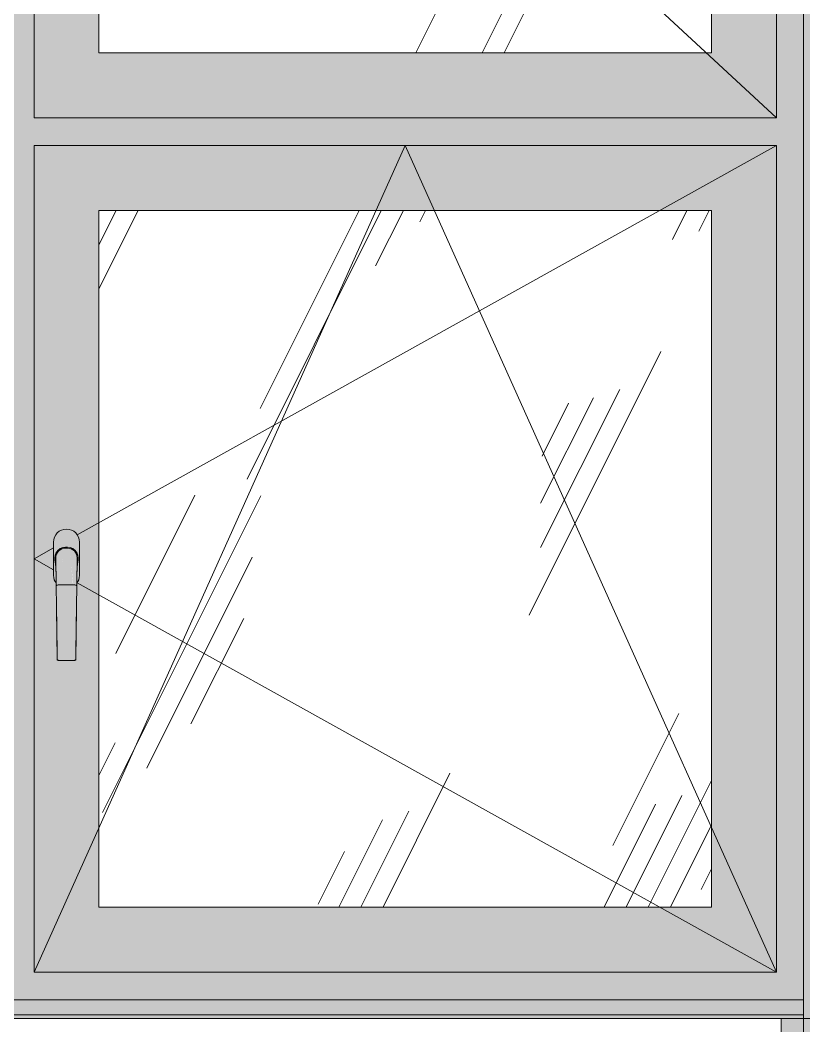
# Model space of a CAD drawing. Header units: millimetres. Extents: x 855 to 94006, y -3304 to 17933.
# Drawn here: x 70402 to 71246, y 792 to 1875 of the extents above; entities that cross this region are included whole.
import ezdxf

# ---------------------------------------------------------------- set-up
doc = ezdxf.new("R2010")
doc.units = ezdxf.units.MM
for name, color, linetype, lineweight in [('A-GLAZ', 7, 'Continuous', 9), ('A-WALL-PATT', 7, 'Continuous', 9), ('I-WALL', 7, 'Continuous', 9), ('Знаки', 7, 'Continuous', 9)]:
    doc.layers.add(name, color=color, linetype=linetype, lineweight=lineweight)
pattern_1 = [(63.435, (63.5, 31.75), (-255.583, 766.7475), [317.5, -190.5, 317.5, -190.5, -403.903]), (63.435, (63.5, 31.75), (-255.583, 766.7475), [-1016, 127, -276.903]), (63.435, (47.6, 47.6), (-255.583, 766.7475), [254, -317.5, 190.5, -190.5, -467.403]), (63.435, (47.6, 47.6), (-255.583, 766.7475), [-952.5, 222.25, -245.153]), (63.435, (47.6, 95.25), (-255.583, 766.7475), [190.5, -381, 127, -190.5, -530.903]), (63.435, (47.6, 95.25), (-255.583, 766.7475), [-889, 285.75, -245.153]), (63.435, (95.25, 47.6), (-255.583, 766.7475), [190.5, -381, 158.75, -6404.653]), (63.435, (142.9, 95.25), (-255.583, 766.7475), [95.25, -476.25, 63.5, -6499.903]), (63.435, (63.5, 174.6), (-255.583, 766.7475), [63.5, -476.25, 63.5, -254, -562.653]), (63.435, (63.5, 174.6), (-255.583, 766.7475), [-857.25, 158.75, -403.903]), (63.435, (349.25, 127), (-255.583, 766.7475), [317.5, -476.25, 381, -251.503]), (63.435, (349.25, 79.4), (-255.583, 766.7475), [444.5, -317.5, 476.25, -188.003]), (63.435, (381, 95.25), (-255.583, 766.7475), [508, -254, 381, -276.903]), (63.435, (428.6, 142.9), (-255.583, 766.7475), [317.5, -444.5, 254, -403.903]), (63.435, (381, 238.1), (-255.583, 766.7475), [158.75, -635, 190.5, -435.653]), (63.435, (476.25, 190.5), (-255.583, 766.7475), [127, -635, 127, -530.903])]

# ---------------------------------------------------------------- blocks, each defined once
blk = doc.blocks.new('120_Окно_СКБ_2Ст - 120_Окно_СКБ_2Ст 2100х2500 _мал створка справа_-V63-Развертка 1_12-3')
at = {"layer": 'A-GLAZ'}
h = blk.add_hatch(color=256, dxfattribs=at)
h.paths.add_polyline_path([(-62358.1, 800), (-61631, 800), (-61631, 804), (-63689, 804), (-63689, 800), (-62358.6, 800)])
h.paths.add_polyline_path([(-62874.8, 820), (-61631, 820), (-61631, 3300), (-61631.4, 3300), (-61631.4, 3280), (-63689, 3280), (-63689, 820), (-62875.4, 820)])
h.paths.add_polyline_path([(-62215.6, 850), (-62460, 850), (-62460, 1740), (-61660, 1740), (-61660, 850), (-62202.9, 850)])
h.paths.add_polyline_path([(-63640, 850), (-63660, 850), (-63660, 3250), (-62490, 3250), (-62490, 850), (-63604.7, 850)])
h.paths.add_polyline_path([(-62440, 1770), (-62460, 1770), (-62460, 3250), (-61660, 3250), (-61660, 1770), (-62435.9, 1770)])
h = blk.add_hatch(color=256, dxfattribs=at)
h.paths.add_polyline_path([(-62440, 1770), (-61660, 1770), (-61660, 3250), (-62460, 3250), (-62460, 1770), (-62441.5, 1770)])
h.paths.add_polyline_path([(-61730, 1840), (-62390, 1840), (-62390, 3180), (-61730, 3180), (-61730, 1937.4)])
h.paths.add_polyline_path([(-62418, 2400.5), (-62434, 2400.8), (-62434.9, 2401.3), (-62435, 2401.6), (-62436.2, 2483.8), (-62437.1, 2485), (-62438.5, 2488.4), (-62439, 2492), (-62439, 2528), (-62438.5, 2531.6), (-62437.1, 2535), (-62434.9, 2537.9), (-62432, 2540.1), (-62428.6, 2541.5), (-62424, 2541.9), (-62421.4, 2541.5), (-62418, 2540.1), (-62415.1, 2537.9), (-62412.9, 2535), (-62411.5, 2531.6), (-62411, 2528), (-62411, 2492), (-62411.5, 2488.4), (-62412.9, 2485), (-62413.9, 2483.6), (-62414.3, 2460.4), (-62415.1, 2401.3), (-62416.1, 2400.7), (-62417.2, 2400.5)])
h = blk.add_hatch(dxfattribs=at)
h.set_pattern_fill('FP_18', color=256, style=0, pattern_type=2)
h.set_pattern_definition(pattern_1)
h.paths.add_polyline_path([(-62076.7, 1840), (-61730, 1840), (-61730, 3180), (-62390, 3180), (-62390, 1840)])
h = blk.add_hatch(color=256, dxfattribs=at)
h.paths.add_polyline_path([(-62354.5, 850), (-61660, 850), (-61660, 1740), (-62460, 1740), (-62460, 850), (-62390, 850)])
h.paths.add_polyline_path([(-62354.5, 920), (-62390, 920), (-62390, 1670), (-61730, 1670), (-61730, 920), (-62215.6, 920)])
h.paths.add_polyline_path([(-62424, 1185.5), (-62434, 1185.8), (-62434.9, 1186.3), (-62435, 1186.6), (-62436.2, 1268.8), (-62437.1, 1270), (-62438.5, 1273.4), (-62439, 1277), (-62439, 1313), (-62438.5, 1316.6), (-62437.1, 1320), (-62434.9, 1322.9), (-62432, 1325.1), (-62428.6, 1326.5), (-62424, 1326.9), (-62421.4, 1326.5), (-62418, 1325.1), (-62415.1, 1322.9), (-62412.9, 1320), (-62411.5, 1316.6), (-62411, 1313), (-62411, 1277), (-62411.5, 1273.4), (-62413.2, 1269.6), (-62413.9, 1268.6), (-62414.3, 1245.4), (-62415.1, 1186.3), (-62416.1, 1185.7), (-62418, 1185.5)])
h = blk.add_hatch(dxfattribs=at)
h.set_pattern_fill('FP_18', color=256, style=0, pattern_type=2)
h.set_pattern_definition(pattern_1)
h.paths.add_polyline_path([(-62390, 920), (-61730, 920), (-61730, 1670), (-62390, 1670), (-62390, 966.1)])
h = blk.add_hatch(color=256, dxfattribs=at)
h.paths.add_polyline_path([(-62437.1, 1295.3), (-62436.9, 1296.9), (-62437, 1295.4)])
h.paths.add_polyline_path([(-62436.1, 1268.6), (-62437, 1294.7), (-62437.1, 1298.7), (-62436.9, 1299), (-62436.6, 1299.4), (-62436.2, 1301.1), (-62435.5, 1302.3), (-62433.5, 1304.6), (-62433.4, 1304.2), (-62432.7, 1304.9), (-62432.8, 1305.1), (-62430.8, 1306.4), (-62428, 1307.2), (-62424, 1307.5), (-62420.3, 1306.8), (-62417.4, 1305.3), (-62415.2, 1303.2), (-62413.6, 1300.7), (-62413, 1298.8), (-62413.1, 1298.5), (-62412.7, 1297), (-62412.9, 1294.7), (-62413.5, 1284.3), (-62413.9, 1268.6), (-62412.9, 1270), (-62411.4, 1273.6), (-62411, 1278.4), (-62411, 1313), (-62411.5, 1316.6), (-62412.9, 1320), (-62415.1, 1322.9), (-62418, 1325.1), (-62421.4, 1326.5), (-62425, 1327), (-62428.6, 1326.5), (-62432, 1325.1), (-62434.9, 1322.9), (-62437.1, 1320), (-62438.5, 1316.6), (-62439, 1313), (-62439, 1277), (-62438.5, 1273.4), (-62436.8, 1269.6), (-62436.2, 1268.8)])
for points in [[(-62436, 1266.2), (-62435.5, 1266.6), (-62433, 1266.9), (-62432, 1266.9), (-62429.8, 1290.9), (-62429, 1297.1), (-62427.4, 1304.4), (-62426.6, 1307.4), (-62429.7, 1306.8), (-62432.1, 1305.7), (-62432.9, 1305), (-62432.7, 1304.8), (-62433.4, 1304.2), (-62433.5, 1304.6), (-62434.8, 1303.3), (-62436.4, 1300.7), (-62436.5, 1300), (-62436.6, 1299.3), (-62437.1, 1298.3), (-62437, 1294.7), (-62436.7, 1290.2), (-62436, 1266.2)], [(-62424, 1266.9), (-62418, 1266.9), (-62420.1, 1290.6), (-62421.3, 1298.8), (-62422.5, 1304.1), (-62424, 1307.5), (-62426.1, 1307.2), (-62427.1, 1305.2), (-62427.9, 1302.7), (-62429, 1297.1), (-62430.5, 1284.3), (-62432, 1266.9), (-62424.1, 1266.9)], [(-62432, 1185.5), (-62432, 1266.9), (-62435.5, 1266.6), (-62436, 1266.1), (-62434.9, 1186.3), (-62434, 1185.8), (-62432.8, 1185.5)], [(-62424.6, 1185.5), (-62418, 1185.5), (-62418, 1266.9), (-62432, 1266.9), (-62432, 1185.5), (-62425, 1185.5)], [(-62418, 1185.5), (-62415.9, 1185.8), (-62415.1, 1186.3), (-62415, 1186.6), (-62414.1, 1266.4), (-62415.7, 1266.8), (-62418, 1266.9), (-62418, 1192.5)], [(-62414, 1265.4), (-62414, 1265.5), (-62414, 1265.5)]]:
    blk.add_hatch(color=256, dxfattribs=at).paths.add_polyline_path(points)
h = blk.add_hatch(color=256, dxfattribs=at)
h.paths.add_polyline_path([(-62414, 1266.2), (-62413.1, 1292.5), (-62412.9, 1298), (-62413.1, 1298.5), (-62412.9, 1299), (-62414.7, 1302.6), (-62416.5, 1304.6), (-62419.2, 1306.4), (-62422, 1307.2), (-62423.9, 1307.4), (-62422.7, 1304.7), (-62422.5, 1304.1), (-62421, 1297.1), (-62419.5, 1284.8), (-62417.7, 1266.9), (-62414.5, 1266.6), (-62414.1, 1266.3)])
h.paths.add_polyline_path([(-62413.6, 1299.7), (-62414, 1300.7), (-62413.7, 1299.9)])
for p, q in [((-62460, 1770), (-62460, 3250)), ((-61660, 3250), (-61660, 1770)), ((-62390, 3180), (-62390, 1840)), ((-61730, 1840), (-61730, 3180)), ((-62414.2, 2467.6), (-61660, 1770)), ((-62390, 1840), (-61730, 1840)), ((-61660, 1770), (-62460, 1770)), ((-62460, 850), (-62460, 1740)), ((-61660, 1740), (-62460, 1740)), ((-62460, 850), (-62060, 1740)), ((-61660, 1740), (-62413.5, 1320.9)), ((-61660, 850), (-62060, 1740)), ((-61660, 1740), (-61660, 850)), ((-62390, 1670), (-62390, 920)), ((-62390, 1670), (-61730, 1670)), ((-61730, 920), (-61730, 1670)), ((-62439, 1313), (-62439, 1277)), ((-62439, 1313), (-62439, 1277)), ((-62411, 1277), (-62411, 1313)), ((-62411, 1277), (-62411, 1313)), ((-62439, 1306.7), (-62460, 1295)), ((-62426.1, 1307.5), (-62423.9, 1307.5)), ((-62426, 1307.5), (-62424, 1307.5)), ((-62424, 1306.5), (-62426, 1306.5)), ((-62460, 1295), (-62439, 1283.3)), ((-62437.5, 1294), (-62437.5, 1296)), ((-62435, 1186.6), (-62436.5, 1295.8)), ((-62413.5, 1296), (-62415, 1186.6)), ((-62412.5, 1296), (-62412.5, 1294)), ((-62413.5, 1269.1), (-61660, 850)), ((-62436, 1266.2), (-62436, 1265.5)), ((-62436, 1265.5), (-62436, 1266.2)), ((-62436, 1265.5), (-62436, 1265.5)), ((-62434, 1266.8), (-62433, 1266.9)), ((-62433, 1266.9), (-62432, 1266.9)), ((-62418, 1266.9), (-62432, 1266.9)), ((-62432, 1266.9), (-62418, 1266.9)), ((-62418, 1266.9), (-62417, 1266.9)), ((-62417, 1266.9), (-62416, 1266.8)), ((-62414, 1265.5), (-62414, 1266.2)), ((-62414, 1266.2), (-62414, 1265.5)), ((-62418, 1185.5), (-62432, 1185.5)), ((-62418, 1185.5), (-62432, 1185.5)), ((-62390, 920), (-61730, 920)), ((-61660, 850), (-62460, 850)), ((-61610, 800), (-63710, 800))]:
    blk.add_line(p, q, dxfattribs=at)
at = {"layer": 'A-GLAZ', "flags": 128}
for points in [[(-62437.5, 1296), (-62437.1, 1299), (-62436, 1301.7), (-62434.1, 1304.1), (-62431.7, 1306), (-62429, 1307.1), (-62426, 1307.5)], [(-62424, 1307.5), (-62421, 1307.1), (-62418.3, 1306), (-62415.9, 1304.1), (-62414, 1301.7), (-62412.9, 1299), (-62412.5, 1296)], [(-62436.8, 1290.2), (-62437.1, 1291), (-62437.5, 1294)], [(-62437.1, 1291.2), (-62437, 1290.5), (-62436.6, 1284.4), (-62436.3, 1277.4), (-62436.2, 1273.6)], [(-62412.9, 1291.2), (-62413, 1290.5), (-62413.4, 1284.4), (-62413.7, 1277.4), (-62413.8, 1273.6)], [(-62412.5, 1294), (-62412.9, 1291), (-62413.2, 1290.2)], [(-62432, 1266.9), (-62433, 1266.9), (-62434, 1266.8), (-62434.8, 1266.7), (-62435.5, 1266.6), (-62435.9, 1266.4), (-62436, 1266.2)], [(-62436, 1266.2), (-62435.9, 1266.4), (-62435.5, 1266.6)], [(-62435.5, 1266.6), (-62434.8, 1266.7), (-62434, 1266.8)], [(-62414, 1266.2), (-62414.1, 1266.4), (-62414.5, 1266.6), (-62415.2, 1266.7), (-62416, 1266.8), (-62417, 1266.9), (-62418, 1266.9)], [(-62416, 1266.8), (-62415.2, 1266.7), (-62414.5, 1266.6)], [(-62414.5, 1266.6), (-62414.1, 1266.4), (-62414, 1266.2)], [(-62435, 1186.6), (-62435.5, 1227.7), (-62435.7, 1237.5)], [(-62415, 1186.6), (-62414.5, 1227.7), (-62414.3, 1237.5)], [(-62432, 1185.5), (-62432.8, 1185.5), (-62433.5, 1185.6), (-62434.1, 1185.8), (-62434.6, 1186), (-62434.9, 1186.3), (-62435, 1186.6)], [(-62415, 1186.6), (-62415.1, 1186.3), (-62415.4, 1186), (-62415.9, 1185.8), (-62416.5, 1185.6), (-62417.2, 1185.5), (-62418, 1185.5)]]:
    blk.add_lwpolyline(points, dxfattribs=at)
at = {"layer": 'A-GLAZ'}
for centre, radius, start, end in [((-62425, 1313), 14, 0, 180), ((-62425, 1313), 14, 360, 180), ((-62426, 1296), 11.5, 90.2744, 204.8614), ((-62426, 1296), 10.5, 90.2744, 181.3109), ((-62424, 1296), 10.5, 0.0023, 89.7256), ((-62424, 1296), 11.5, 335.1322, 89.7256), ((-62425, 1277), 14, 180, 217.3919), ((-62425, 1277), 14, 180, 217.174), ((-62425, 1277), 14, 322.6053, 0), ((-62425, 1277), 14, 322.826, 0)]:
    blk.add_arc(centre, radius, start, end, dxfattribs=at)
for centre, major_axis, start_param, end_param in [((-62432, 1186.6), (-3, 0), 0.00131, 1.569486), ((-62418, 1186.6), (3, 0), 4.713699, 6.278048)]:
    blk.add_ellipse(centre, major_axis=major_axis, ratio=0.374607, start_param=start_param, end_param=end_param, dxfattribs=at)
blk = doc.blocks.new('Зашивка радиатора_ с перфорацией М5 - Зашивка радиатора_ с перфорацией М5-V72-Развертка 1_12-3')
at = {"layer": 'Знаки'}
blk.add_hatch(color=256, dxfattribs=at).paths.add_polyline_path([(-61660, 804), (-61631, 804), (-61631, 820), (-63688.5, 820), (-63688.5, 804), (-61661.4, 804)])
for p, q in [((-63688.5, 820), (-61631, 820)), ((-61631, 804), (-63688.5, 804))]:
    blk.add_line(p, q, dxfattribs=at)
blk = doc.blocks.new('Зашивка_ торцевая панель - Зашивка_ торцевая панель-V80-Развертка 1_12-3')
at = {"layer": 'Знаки'}
for points in [[(-61631, 770), (-61631, 800), (-61655, 800), (-61655, 770)], [(-61631, 0), (-61631, 100), (-61655, 100), (-61655, 0)]]:
    blk.add_hatch(color=256, dxfattribs=at).paths.add_polyline_path(points)
for p, q in [((-61655, 770), (-61655, 800)), ((-61631, 800), (-61655, 800)), ((-61655, 0), (-61655, 100))]:
    blk.add_line(p, q, dxfattribs=at)

msp = doc.modelspace()

# ---------------------------------------------------------------- hatches: boundary and pattern name
at = {"layer": 'A-WALL-PATT'}
h = msp.add_hatch(color=256, dxfattribs=at)
h.paths.add_polyline_path([(71245.9, 50), (71986.9, 50), (71986.9, 3400), (71245.9, 3400), (71245.9, 237.5)])
h.paths.add_polyline_path([(71366.9, 850), (71366.9, 2350), (71866.9, 2350), (71866.9, 850), (71466.9, 850)])

# ---------------------------------------------------------------- linework, layer by layer
at = {"layer": 'I-WALL'}
for p, q in [((71245.9, 3400), (71245.9, 50)), ((71221.9, 800), (69190.9, 800))]:
    msp.add_line(p, q, dxfattribs=at)

# ---------------------------------------------------------------- block references
at = {"layer": 'A-GLAZ'}
msp.add_blockref('120_Окно_СКБ_2Ст - 120_Окно_СКБ_2Ст 2100х2500 _мал створка справа_-V63-Развертка 1_12-3', (132876.9, 0), dxfattribs=at)
at = {"layer": 'Знаки'}
for name in ['Зашивка радиатора_ с перфорацией М5 - Зашивка радиатора_ с перфорацией М5-V72-Развертка 1_12-3', 'Зашивка_ торцевая панель - Зашивка_ торцевая панель-V80-Развертка 1_12-3']:
    msp.add_blockref(name, (132876.9, 0), dxfattribs=at)

doc.saveas('drawing.dxf')
